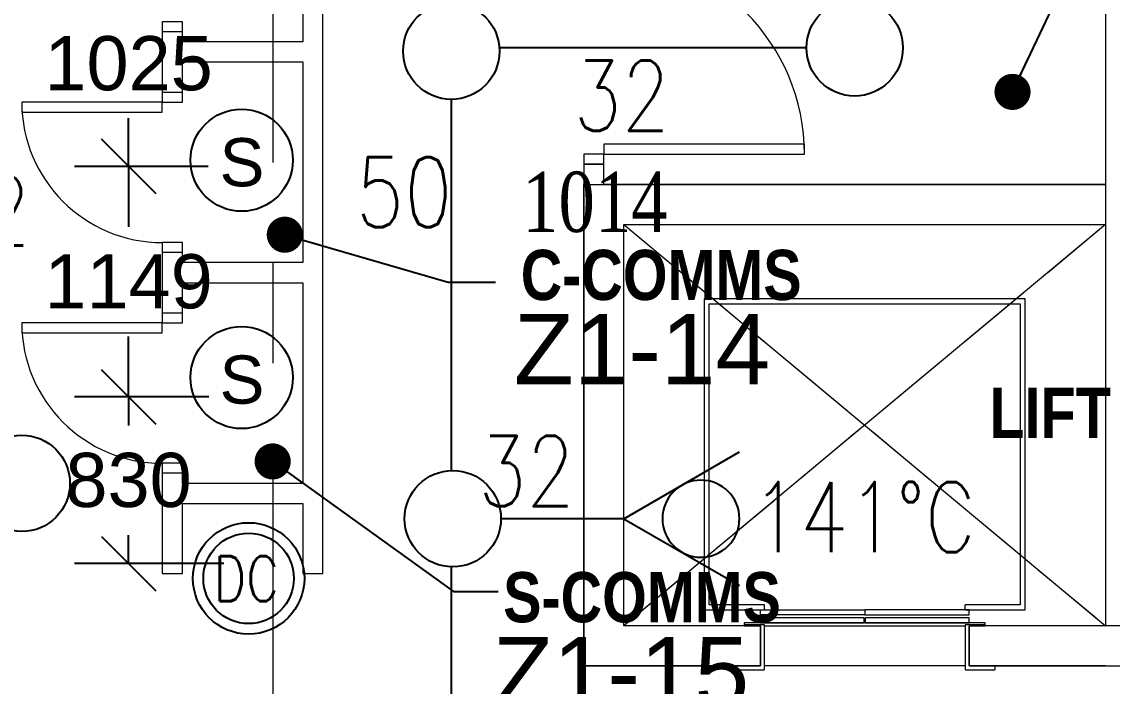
# Model space of a CAD drawing. Header units: millimetres. Extents: x -282761 to 137668, y -273845 to 94451.
# Drawn here: x 5571 to 11004, y -22135 to -18825 of the extents above; entities that cross this region are included whole.
import ezdxf

# ---------------------------------------------------------------- set-up
doc = ezdxf.new("R2010")
doc.units = ezdxf.units.MM
for name, pattern in [('BLK_2 - 1ST__2ND_STOREY_PLAN-archi clean_11 SEPT 2024$0$IDA - Grid Line', [3500, 2000, -500, 500, -500]), ('BLK_2 - 1ST__2ND_STOREY_PLAN-archi clean_11 SEPT 2024$0$IDA - Hidden 065', [537.5, 375, -162.5]), ('PHANTOM2', [1.25, 0.625, -0.125, 0.125, -0.125, 0.125, -0.125])]:
    doc.linetypes.add(name, pattern=pattern)
doc.layers.get('Defpoints').update_dxf_attribs({"color": 8})
for name, color, linetype in [('ADRESS', 42, 'Continuous'), ('M-_FIRESMOKE_E-', 1, 'Continuous'), ('M-_FIRESPRK_T-', 7, 'Continuous'), ('M-_SPRK----_E-', 1, 'PHANTOM2'), ('M-_SPRK-EXP_E-N', 1, 'Continuous'), ('M-_SPRKPIEX_E-', 1, 'Continuous'), ('M-FIRE----_E-', 12, 'Continuous'), ('ROOMNAME', 7, 'Continuous'), ('SITE DIM', 5, 'Continuous'), ('ZONENAME', 152, 'Continuous')]:
    doc.layers.add(name, color=color, linetype=linetype)
for name, color, linetype, lineweight in [('BLK_2 - 1ST__2ND_STOREY_PLAN-archi clean_11 SEPT 2024$0$0-1', 8, 'Continuous', 5), ('BLK_2 - 1ST__2ND_STOREY_PLAN-archi clean_11 SEPT 2024$0$1599_DB_A_BLK2_HQ_R21- LINKVIEW_BLK2_1ST STOREY Toilet JOH$0$A-_DOOR----_E', 8, 'Continuous', 9), ('BLK_2 - 1ST__2ND_STOREY_PLAN-archi clean_11 SEPT 2024$0$1599_DB_A_BLK2_HQ_R21- LINKVIEW_BLK2_1ST STOREY Toilet JOH$0$A-_DOOR----_E-1', 8, 'Continuous', 9), ('BLK_2 - 1ST__2ND_STOREY_PLAN-archi clean_11 SEPT 2024$0$1599_DB_A_BLK2_HQ_R21- LINKVIEW_BLK2_1ST STOREY Toilet JOH$0$A-_WALL----_H-2', 8, 'Continuous', 9), ('BLK_2 - 1ST__2ND_STOREY_PLAN-archi clean_11 SEPT 2024$0$1599_DB_A_BLK2_HQ_R21- LINKVIEW_BLK2_1ST STOREY Toilet JOH$0$S-_COLN----_E', 8, 'Continuous', 9), ('BLK_2 - 1ST__2ND_STOREY_PLAN-archi clean_11 SEPT 2024$0$_CATCHMENT_DRAIN', 8, 'Continuous', 0), ('BLK_2 - 1ST__2ND_STOREY_PLAN-archi clean_11 SEPT 2024$0$A-_DETA----_E-2', 8, 'BLK_2 - 1ST__2ND_STOREY_PLAN-archi clean_11 SEPT 2024$0$IDA - Hidden 065', 9), ('BLK_2 - 1ST__2ND_STOREY_PLAN-archi clean_11 SEPT 2024$0$A-_DOOR----_E', 8, 'Continuous', 9), ('BLK_2 - 1ST__2ND_STOREY_PLAN-archi clean_11 SEPT 2024$0$A-_DOOR----_E-1', 8, 'Continuous', 9), ('BLK_2 - 1ST__2ND_STOREY_PLAN-archi clean_11 SEPT 2024$0$A-_FLOR----_E', 8, 'Continuous', 9), ('BLK_2 - 1ST__2ND_STOREY_PLAN-archi clean_11 SEPT 2024$0$A-_WALL----_E', 8, 'Continuous', 9), ('BLK_2 - 1ST__2ND_STOREY_PLAN-archi clean_11 SEPT 2024$0$A-_WALLPRTN_E-1', 8, 'Continuous', 18), ('BLK_2 - 1ST__2ND_STOREY_PLAN-archi clean_11 SEPT 2024$0$S-_ANOTGRID_E-1', 8, 'BLK_2 - 1ST__2ND_STOREY_PLAN-archi clean_11 SEPT 2024$0$IDA - Grid Line', 9)]:
    doc.layers.add(name, color=color, linetype=linetype, lineweight=lineweight)
doc.styles.add('BLK_2 - 1ST__2ND_STOREY_PLAN_12  JUNE 2024$0$Arial Narrow_B_2', font='ARIALNB.TTF', dxfattribs={"height": 500})
doc.styles.add('BLK_2 - 1ST__2ND_STOREY_PLAN_12  JUNE 2024$0$Arial Narrow_B_3', font='ARIALNB.TTF', dxfattribs={"height": 300})
doc.styles.add('Simplex', font='SIMPLEX.shx', dxfattribs={"width": 0.8, "height": 2.5})
doc.styles.get("Standard").update_dxf_attribs({"font": 'arial.ttf'})
doc.styles.add('TIME', font='times.ttf', dxfattribs={"width": 0.8})
doc.styles.add('TW_Romans', font='romans.shx', dxfattribs={"width": 0.8})
doc.dimstyles.new('DIM 150', dxfattribs={"dimscale": 1500, "dimtxt": 0.18, "dimasz": 0.18, "dimexe": 0.18, "dimexo": 0.0625, "dimgap": 0.09, "dimtad": 0, "dimtih": 1, "dimtoh": 1, "dimdec": 0, "dimzin": 0, "dimdsep": 46, "dimtxsty": 'Standard', "dimblk": 'OBLIQUE', "dimcen": 0.09, "dimadec": 0, "dimazin": 0, "dimtfac": 1, "dimtdec": 0, "dimtofl": 0, "dimtmove": 0, "dimatfit": 3, "dimfxl": 1, "dimtolj": 1, "dimtzin": 0, "dimarcsym": 0})
doc.dimstyles.new('ROOM', dxfattribs={"dimscale": 1000, "dimtxt": 0.18, "dimasz": 0.18, "dimexe": 0.18, "dimexo": 0.0625, "dimgap": 0.09, "dimtad": 0, "dimtih": 1, "dimtoh": 1, "dimdec": 0, "dimzin": 0, "dimdsep": 46, "dimtxsty": 'Standard', "dimblk": 'OBLIQUE', "dimcen": 0.09, "dimadec": 0, "dimazin": 0, "dimtfac": 1, "dimtdec": 0, "dimtofl": 0, "dimtmove": 0, "dimatfit": 3, "dimldrblk": 'DOT', "dimfxl": 1, "dimtolj": 1, "dimtzin": 0, "dimarcsym": 0})

# ---------------------------------------------------------------- blocks, each defined once
blk = doc.blocks.new('_Oblique')
at = {"color": 0, "linetype": 'ByBlock', "lineweight": -2}
blk.add_line((-0.5, -0.5), (0.5, 0.5), dxfattribs=at)
blk = doc.blocks.new('*D43')
at = {"layer": 'Defpoints', "color": 0, "transparency": 16777216}
for p in [(6579.2, -18520.2), (6102.8, -19545.3), (6592.6, -19545.3)]:
    blk.add_point(p, dxfattribs=at)
at = {"layer": 'SITE DIM', "color": 0, "lineweight": -2, "transparency": 16777216}
for p, q in [((6485.4, -18520.2), (5832.8, -18520.2)), ((6102.8, -18520.2), (6102.8, -18759.9)), ((6102.8, -19545.3), (6102.8, -19305.6)), ((6498.9, -19545.3), (5832.8, -19545.3))]:
    blk.add_line(p, q, dxfattribs=at)
at = {"layer": 'SITE DIM', "color": 0, "lineweight": -2, "transparency": 16777216, "xscale": 270, "yscale": 270, "zscale": 270}
for p, rotation in [((6102.8, -18520.2), 90), ((6102.8, -19545.3), 270)]:
    blk.add_blockref('_Oblique', p, dxfattribs=dict(at, rotation=rotation))
at = {"layer": 'SITE DIM', "color": 0, "transparency": 16777216, "insert": (6102.8, -19032.8), "char_height": 270, "attachment_point": 5}
blk.add_mtext('\\A1;1025', dxfattribs=at)
blk = doc.blocks.new('*D44')
at = {"layer": 'Defpoints', "color": 0, "transparency": 16777216}
for p in [(6592.6, -19545.3), (6102.8, -20694.3), (6597.1, -20694.3)]:
    blk.add_point(p, dxfattribs=at)
at = {"layer": 'SITE DIM', "color": 0, "lineweight": -2, "transparency": 16777216}
for p, q in [((6498.9, -19545.3), (5832.8, -19545.3)), ((6102.8, -19545.3), (6102.8, -19846.9)), ((6102.8, -20694.3), (6102.8, -20392.6)), ((6503.4, -20694.3), (5832.8, -20694.3))]:
    blk.add_line(p, q, dxfattribs=at)
at = {"layer": 'SITE DIM', "color": 0, "lineweight": -2, "transparency": 16777216, "xscale": 270, "yscale": 270, "zscale": 270}
for p, rotation in [((6102.8, -19545.3), 90), ((6102.8, -20694.3), 270)]:
    blk.add_blockref('_Oblique', p, dxfattribs=dict(at, rotation=rotation))
at = {"layer": 'SITE DIM', "color": 0, "transparency": 16777216, "insert": (6102.8, -20119.8), "char_height": 270, "attachment_point": 5}
blk.add_mtext('\\A1;1149', dxfattribs=at)
blk = doc.blocks.new('*D45')
at = {"layer": 'Defpoints', "color": 0, "transparency": 16777216}
for p in [(6597.1, -20694.3), (6102.8, -21524.7), (6670.7, -21524.7)]:
    blk.add_point(p, dxfattribs=at)
at = {"layer": 'SITE DIM', "color": 0, "lineweight": -2, "transparency": 16777216}
for p, q in [((6503.4, -20694.3), (5832.8, -20694.3)), ((6102.8, -20694.3), (6102.8, -20836.5)), ((6102.8, -21524.7), (6102.8, -21382.4)), ((6577, -21524.7), (5832.8, -21524.7))]:
    blk.add_line(p, q, dxfattribs=at)
at = {"layer": 'SITE DIM', "color": 0, "lineweight": -2, "transparency": 16777216, "xscale": 270, "yscale": 270, "zscale": 270}
for p, rotation in [((6102.8, -20694.3), 90), ((6102.8, -21524.7), 270)]:
    blk.add_blockref('_Oblique', p, dxfattribs=dict(at, rotation=rotation))
at = {"layer": 'SITE DIM', "color": 0, "transparency": 16777216, "insert": (6102.8, -21109.5), "char_height": 270, "attachment_point": 5}
blk.add_mtext('\\A1;830', dxfattribs=at)
blk = doc.blocks.new('fire0101')
at = {"color": 0, "linetype": 'Continuous'}
blk.add_circle((0, 0), 100, dxfattribs=at)
blk = doc.blocks.new('FIRE0106')
at = {"layer": 'M-_SPRK-EXP_E-N'}
for q in [(150, 259.8), (150, -259.8)]:
    blk.add_line((-300, 0), q, dxfattribs=at)
blk.add_circle((0, 0), 150, dxfattribs=at)
blk = doc.blocks.new('SMOKE')
at = {"layer": 'M-_FIRESMOKE_E-'}
blk.add_circle((0, 0), 254.7, dxfattribs=at)
blk.add_text('S', height=240, dxfattribs=at).set_placement((-110, -130))
blk = doc.blocks.new('_Dot')
at = {"color": 0, "linetype": 'ByBlock', "lineweight": -2}
blk.add_line((-0.5, 0), (-1, 0), dxfattribs=at)
at = {"color": 0, "linetype": 'ByBlock', "const_width": 0.5}
blk.add_lwpolyline([(-0.25, 0, 1), (0.25, 0, 1)], format="xyb", close=True, dxfattribs=at)
blk = doc.blocks.new('Extinguisher')
at = {"layer": 'M-FIRE----_E-'}
for radius in [185.1, 150.3]:
    blk.add_circle((0, 0), radius, dxfattribs=at)
at = {"color": 7, "style": 'TW_Romans', "width": 0.8}
blk.add_text('DC', height=150, dxfattribs=at).set_placement((-116.1, -75.7))
blk = doc.blocks.new('BLK_2 - 1ST__2ND_STOREY_PLAN-archi clean_11 SEPT 2024$0$IDA - Elevator Door - 1000L X 2100H - 2HR-3619522-BLK 2 1ST STOREY PLAN')
at = {"layer": 'BLK_2 - 1ST__2ND_STOREY_PLAN-archi clean_11 SEPT 2024$0$A-_DOOR----_E'}
for p, q in [((800, 1730), (-800, 1730)), ((-800, 1730), (-800, 180)), ((-775, 205), (-775, 1705)), ((-775, 1705), (775, 1705)), ((775, 1705), (775, 205)), ((800, 180), (800, 1730)), ((-800, 180), (-500, 180)), ((-500, 205), (-775, 205)), ((-520, 155), (-520, 180)), ((-520, 180), (0, 180)), ((-500, 180), (-500, 205)), ((520, 180), (0, 180)), ((0, 180), (0, 155)), ((500, 180), (500, 205)), ((775, 205), (500, 205)), ((500, 180), (800, 180)), ((520, 155), (520, 180)), ((600, 115), (-600, 115)), ((-600, 115), (-600, 100)), ((0, 155), (-520, 155)), ((-2, 140), (-520, 140)), ((-520, 140), (-520, 115)), ((-520, 115), (-2, 115)), ((-2, 115), (-2, 140)), ((0, 155), (520, 155)), ((520, 140), (2, 140)), ((2, 140), (2, 115)), ((2, 115), (520, 115)), ((520, 115), (520, 140)), ((600, 100), (600, 115)), ((-500, 105), (-600, 105)), ((-600, 105), (-600, 100)), ((-600, 100), (-520, 100)), ((-600, 100), (-520, 100)), ((-520, 100), (-520, -100)), ((-500.5, 100), (500.5, 100)), ((-500, -115), (-500, 105)), ((600, 105), (500, 105)), ((500, 105), (500, -115)), ((520, -100), (520, 100)), ((520, 100), (600, 100)), ((520, 100), (600, 100)), ((600, 100), (600, 105)), ((-520, -100), (-650, -100)), ((-650, -100), (-650, -115)), ((650, -100), (520, -100)), ((650, -115), (650, -100)), ((-645, -120), (-505, -120)), ((505, -120), (645, -120))]:
    blk.add_line(p, q, dxfattribs=at)
for centre, start, end in [((-645, -115), 180, 270), ((-505, -115), 270, 360), ((505, -115), 180, 270), ((645, -115), 270, 360)]:
    blk.add_arc(centre, 5, start, end, dxfattribs=at)
blk = doc.blocks.new('BLK_2 - 1ST__2ND_STOREY_PLAN-archi clean_11 SEPT 2024$0$IDA - F - Single - Swing - 1100L X 2200H - B2-TD01-3240950-BLK 2 1ST STOREY PLAN')
at = {"layer": 'BLK_2 - 1ST__2ND_STOREY_PLAN-archi clean_11 SEPT 2024$0$A-_DOOR----_E'}
for p, q in [((500, 1050), (450, 1050)), ((450, 1050), (450, 50)), ((500, 50), (500, 1050)), ((-500, 50), (-550, 50)), ((-550, 50), (-550, -50)), ((-500, -50), (-500, 50)), ((450, 50), (500, 50)), ((550, 50), (500, 50)), ((500, 50), (500, -50)), ((550, -50), (550, 50)), ((-550, -50), (-500, -50)), ((500, -50), (550, -50))]:
    blk.add_line(p, q, dxfattribs=at)
blk.add_arc((500, 50), 1000, 90, 180, dxfattribs=at)
blk = doc.blocks.new('BLK_2 - 1ST__2ND_STOREY_PLAN-archi clean_11 SEPT 2024$0$1599_DB_A_BLK2_HQ_R21_rvt-1-BLK 2 1ST STOREY PLAN')
at = {"layer": 'BLK_2 - 1ST__2ND_STOREY_PLAN-archi clean_11 SEPT 2024$0$A-_DETA----_E-2'}
for p, q in [((-122736.4, -62562.4), (-120336.4, -64562.4)), ((-120336.4, -62562.4), (-122736.4, -64562.4))]:
    blk.add_line(p, q, dxfattribs=at)
at = {"layer": 'BLK_2 - 1ST__2ND_STOREY_PLAN-archi clean_11 SEPT 2024$0$A-_FLOR----_E'}
for p, q in [((-122936.4, -64762.4), (-122936.4, -62362.4)), ((-122936.4, -62362.4), (-120336.4, -62362.4)), ((-120336.4, -62362.4), (-120336.4, -64562.4)), ((-122056.4, -64762.4), (-122936.4, -64762.4)), ((-121036.4, -64762.4), (-122036.4, -64762.4)), ((-120336.4, -64762.4), (-121016.4, -64762.4))]:
    blk.add_line(p, q, dxfattribs=at)
at = {"layer": 'BLK_2 - 1ST__2ND_STOREY_PLAN-archi clean_11 SEPT 2024$0$A-_WALL----_E'}
for p, q in [((-122936.4, -62362.4), (-122886.4, -62362.4)), ((-122886.4, -62362.4), (-122836.4, -62362.4))]:
    blk.add_line(p, q, dxfattribs=at)
at = {"layer": 'BLK_2 - 1ST__2ND_STOREY_PLAN-archi clean_11 SEPT 2024$0$A-_WALLPRTN_E-1'}
for p, q in [((-120336.4, -60927.4), (-120336.4, -62362.4)), ((-122836.4, -62262.4), (-122936.4, -62262.4)), ((-122936.4, -62262.4), (-122936.4, -62362.4)), ((-122836.4, -62362.4), (-122836.4, -62262.4)), ((-122936.4, -62362.4), (-122936.4, -62562.4)), ((-120336.4, -62362.4), (-122836.4, -62362.4)), ((-122936.4, -62562.4), (-122936.4, -64562.4)), ((-122736.4, -62562.4), (-120336.4, -62562.4)), ((-122736.4, -64562.4), (-122736.4, -62562.4)), ((-120336.4, -62562.4), (-120336.4, -64562.4)), ((-122936.4, -64562.4), (-122936.4, -64762.4)), ((-122056.4, -64562.4), (-122736.4, -64562.4)), ((-122056.4, -64762.4), (-122056.4, -64562.4)), ((-120336.4, -64562.4), (-121016.4, -64562.4)), ((-121016.4, -64562.4), (-121016.4, -64762.4)), ((-122936.4, -64762.4), (-122056.4, -64762.4)), ((-121016.4, -64762.4), (-120136.4, -64762.4))]:
    blk.add_line(p, q, dxfattribs=at)
at = {"layer": 'BLK_2 - 1ST__2ND_STOREY_PLAN-archi clean_11 SEPT 2024$0$A-_DOOR----_E-1', "rotation": 270}
blk.add_blockref('BLK_2 - 1ST__2ND_STOREY_PLAN-archi clean_11 SEPT 2024$0$IDA - F - Single - Swing - 1100L X 2200H - B2-TD01-3240950-BLK 2 1ST STOREY PLAN', (-122886.4, -61712.4), dxfattribs=at)
at = {"layer": 'BLK_2 - 1ST__2ND_STOREY_PLAN-archi clean_11 SEPT 2024$0$A-_DOOR----_E-1'}
blk.add_blockref('BLK_2 - 1ST__2ND_STOREY_PLAN-archi clean_11 SEPT 2024$0$IDA - Elevator Door - 1000L X 2100H - 2HR-3619522-BLK 2 1ST STOREY PLAN', (-121536.4, -64662.4), dxfattribs=at)
blk = doc.blocks.new('BLK_2 - 1ST__2ND_STOREY_PLAN-archi clean_11 SEPT 2024$0$1599_DB_A_BLK2_HQ_R21- LINKVIEW_BLK2_1ST STOREY Toilet JOH$0$IDA - F - Single - Swing - 1100L X 2200H - B2-TD01-3240950-LINKVIEW_BLK2_1ST STOREY')
at = {"layer": 'BLK_2 - 1ST__2ND_STOREY_PLAN-archi clean_11 SEPT 2024$0$1599_DB_A_BLK2_HQ_R21- LINKVIEW_BLK2_1ST STOREY Toilet JOH$0$A-_DOOR----_E'}
for p, q in [((500, 1050), (450, 1050)), ((450, 1050), (450, 50)), ((500, 50), (500, 1050)), ((-500, 50), (-550, 50)), ((-500, -50), (-500, 50)), ((450, 50), (500, 50)), ((550, 50), (500, 50)), ((500, 50), (500, -50)), ((-550, -50), (-500, -50)), ((500, -50), (550, -50))]:
    blk.add_line(p, q, dxfattribs=at)
blk.add_arc((500, 50), 1000, 90, 180, dxfattribs=at)
blk = doc.blocks.new('BLK_2 - 1ST__2ND_STOREY_PLAN-archi clean_11 SEPT 2024$0$1599_DB_A_BLK2_HQ_R21- LINKVIEW_BLK2_1ST STOREY Toilet JOH$0$IDA - Elevator Door - 1000L X 2100H - 2HR-3619522-LINKVIEW_BLK2_1ST STOREY')
at = {"layer": 'BLK_2 - 1ST__2ND_STOREY_PLAN-archi clean_11 SEPT 2024$0$1599_DB_A_BLK2_HQ_R21- LINKVIEW_BLK2_1ST STOREY Toilet JOH$0$A-_DOOR----_E'}
for p, q in [((800, 1730), (-800, 1730)), ((-800, 1730), (-800, 180)), ((-775, 205), (-775, 1705)), ((-775, 1705), (775, 1705)), ((775, 1705), (775, 205)), ((800, 180), (800, 1730)), ((-800, 180), (-500, 180)), ((-500, 205), (-775, 205)), ((-520, 155), (-520, 180)), ((-520, 180), (0, 180)), ((-500, 180), (-500, 205)), ((520, 180), (0, 180)), ((0, 180), (0, 155)), ((500, 180), (500, 205)), ((775, 205), (500, 205)), ((500, 180), (800, 180)), ((520, 155), (520, 180)), ((-520, 115), (-600, 115)), ((-600, 115), (-600, 105)), ((0, 155), (-520, 155)), ((-2, 140), (-520, 140)), ((-520, 140), (-520, 115)), ((-520, 115), (-2, 115)), ((-2, 115), (-2, 140)), ((2, 115), (-2, 115)), ((0, 155), (520, 155)), ((520, 140), (2, 140)), ((2, 140), (2, 115)), ((2, 115), (520, 115)), ((520, 115), (520, 140)), ((600, 115), (520, 115)), ((600, 105), (600, 115)), ((-500, 105), (-600, 105)), ((-600, 105), (-600, 100)), ((-500.5, 100), (500.5, 100)), ((-500, -115), (-500, 105)), ((600, 105), (500, 105)), ((500, 105), (500, -115)), ((600, 100), (600, 105)), ((-650, -100), (-650, -115)), ((650, -115), (650, -100)), ((-645, -120), (-505, -120)), ((505, -120), (645, -120))]:
    blk.add_line(p, q, dxfattribs=at)
for centre, start, end in [((-645, -115), 180, 270), ((-505, -115), 270, 360), ((505, -115), 180, 270), ((645, -115), 270, 0)]:
    blk.add_arc(centre, 5, start, end, dxfattribs=at)
blk = doc.blocks.new('BLK_2 - 1ST__2ND_STOREY_PLAN-archi clean_11 SEPT 2024')
at = {"layer": 'BLK_2 - 1ST__2ND_STOREY_PLAN-archi clean_11 SEPT 2024$0$1599_DB_A_BLK2_HQ_R21- LINKVIEW_BLK2_1ST STOREY Toilet JOH$0$A-_WALL----_H-2'}
h = blk.add_hatch(dxfattribs=at)
h.set_pattern_fill('FP_2', color=256, style=0, pattern_type=2)
h.set_pattern_definition([(0, (-131307.08, -42727.71), (1016, 254), [83.82, -678.18, 83.82, -678.18, -4064]), (0, (-131307.08, -42727.71), (1016, 254), [-1524, 83.82, -1440.18, 83.82, -678.18, -1778]), (0, (-131307.08, -42727.71), (1016, 254), [-3810, 83.82, -424.18, 83.82, -1186.18]), (120, (-130926.08, -42600.71), (-727.9705, 752.8818), [83.82, -678.18, 83.82, -678.18, -4064]), (120, (-130926.08, -42600.71), (-727.9705, 752.8818), [-1524, 83.82, -1440.18, 83.82, -678.18, -1778]), (120, (-130926.08, -42600.71), (-727.9705, 752.8818), [-3810, 83.82, -424.18, 83.82, -1186.18]), (240, (-130799.08, -42092.71), (-288.0295, -1006.8818), [83.82, -678.18, 83.82, -678.18, -4064]), (240, (-130799.08, -42092.71), (-288.0295, -1006.8818), [-1524, 83.82, -1440.18, 83.82, -678.18, -1778]), (240, (-130799.08, -42092.71), (-288.0295, -1006.8818), [-3810, 83.82, -424.18, 83.82, -1186.18])])
h.paths.add_polyline_path([(-122836.4, -62362.4), (-122836.4, -62262.4), (-122936.4, -62262.4), (-122936.4, -62362.4), (-122886.4, -62362.4)], flags=0)
at = {"layer": 'BLK_2 - 1ST__2ND_STOREY_PLAN-archi clean_11 SEPT 2024$0$1599_DB_A_BLK2_HQ_R21- LINKVIEW_BLK2_1ST STOREY Toilet JOH$0$A-_DOOR----_E-1'}
for p, q in [((-125036.4, -61552.4), (-125036.4, -61602.4)), ((-124936.4, -61552.4), (-125036.4, -61552.4)), ((-124936.4, -61602.4), (-124936.4, -61552.4)), ((-125036.4, -61902.4), (-125036.4, -61952.4)), ((-124936.4, -61952.4), (-124936.4, -61902.4)), ((-125036.4, -61952.4), (-125736.4, -61952.4)), ((-125736.4, -61952.4), (-125736.4, -62002.4)), ((-125036.4, -62002.4), (-125036.4, -61952.4)), ((-125036.4, -61952.4), (-124936.4, -61952.4)), ((-125736.4, -62002.4), (-125036.4, -62002.4)), ((-125036.4, -62652.4), (-125036.4, -62702.4)), ((-124936.4, -62652.4), (-125036.4, -62652.4)), ((-124936.4, -62702.4), (-124936.4, -62652.4)), ((-125036.4, -63002.4), (-125036.4, -63052.4)), ((-124936.4, -63052.4), (-124936.4, -63002.4)), ((-125036.4, -63052.4), (-125736.4, -63052.4)), ((-125736.4, -63052.4), (-125736.4, -63102.4)), ((-125036.4, -63102.4), (-125036.4, -63052.4)), ((-125036.4, -63052.4), (-124936.4, -63052.4)), ((-125736.4, -63102.4), (-125036.4, -63102.4)), ((-125036.4, -63752.4), (-125036.4, -63802.4)), ((-124936.4, -63752.4), (-125036.4, -63752.4)), ((-124936.4, -63802.4), (-124936.4, -63752.4))]:
    blk.add_line(p, q, dxfattribs=at)
for centre in [(-125036.4, -61952.4), (-125036.4, -63052.4)]:
    blk.add_arc(centre, 700, 180, 270, dxfattribs=at)
at = {"layer": 'BLK_2 - 1ST__2ND_STOREY_PLAN-archi clean_11 SEPT 2024$0$1599_DB_A_BLK2_HQ_R21- LINKVIEW_BLK2_1ST STOREY Toilet JOH$0$S-_COLN----_E'}
for p, q in [((-120336.4, -57252.4), (-120336.4, -62362.4)), ((-124336.4, -60752.4), (-124336.4, -61652.4)), ((-124236.4, -64302.4), (-124236.4, -60752.4)), ((-125036.4, -61602.4), (-125036.4, -61902.4)), ((-124936.4, -61602.4), (-125036.4, -61602.4)), ((-124936.4, -61652.4), (-124936.4, -61602.4)), ((-124336.4, -61652.4), (-124936.4, -61652.4)), ((-124936.4, -61902.4), (-124936.4, -61752.4)), ((-124936.4, -61752.4), (-124336.4, -61752.4)), ((-124336.4, -61752.4), (-124336.4, -62752.4)), ((-125036.4, -61902.4), (-124936.4, -61902.4)), ((-122836.4, -62262.4), (-122936.4, -62262.4)), ((-122936.4, -62262.4), (-122936.4, -64762.4)), ((-122836.4, -62362.4), (-122836.4, -62262.4)), ((-122936.4, -62362.4), (-122836.4, -62362.4)), ((-120336.4, -62362.4), (-122836.4, -62362.4)), ((-120336.4, -62562.4), (-122736.4, -64562.4)), ((-122736.4, -62562.4), (-120336.4, -64562.4)), ((-122736.4, -64562.4), (-122736.4, -62562.4)), ((-122736.4, -62562.4), (-120336.4, -62562.4)), ((-120336.4, -62562.4), (-120336.4, -64562.4)), ((-125036.4, -62702.4), (-125036.4, -63002.4)), ((-124936.4, -62702.4), (-125036.4, -62702.4)), ((-124936.4, -62752.4), (-124936.4, -62702.4)), ((-124336.4, -62752.4), (-124936.4, -62752.4)), ((-124936.4, -63002.4), (-124936.4, -62852.4)), ((-124936.4, -62852.4), (-124336.4, -62852.4)), ((-124336.4, -62852.4), (-124336.4, -63852.4)), ((-125036.4, -63002.4), (-124936.4, -63002.4)), ((-124936.4, -63802.4), (-125036.4, -63802.4)), ((-125036.4, -63802.4), (-125036.4, -64302.4)), ((-124936.4, -63852.4), (-124936.4, -63802.4)), ((-124336.4, -63852.4), (-124936.4, -63852.4)), ((-124936.4, -64302.4), (-124936.4, -63952.4)), ((-124936.4, -63952.4), (-124336.4, -63952.4)), ((-124336.4, -63952.4), (-124336.4, -64302.4)), ((-125036.4, -64302.4), (-124936.4, -64302.4)), ((-124336.4, -64302.4), (-124236.4, -64302.4)), ((-122056.4, -64562.4), (-122736.4, -64562.4)), ((-122056.4, -64762.4), (-122056.4, -64562.4)), ((-121016.4, -64562.4), (-121016.4, -64762.4)), ((-120136.4, -64562.4), (-121016.4, -64562.4)), ((-122936.4, -64762.4), (-122056.4, -64762.4)), ((-121036.4, -64762.4), (-122036.4, -64762.4)), ((-121016.4, -64762.4), (-120136.4, -64762.4))]:
    blk.add_line(p, q, dxfattribs=at)
at = {"layer": 'BLK_2 - 1ST__2ND_STOREY_PLAN-archi clean_11 SEPT 2024$0$S-_ANOTGRID_E-1'}
blk.add_line((-124486.4, -28753), (-124486.4, -124071.4), dxfattribs=at)
at = {"layer": 'BLK_2 - 1ST__2ND_STOREY_PLAN-archi clean_11 SEPT 2024$0$0-1'}
blk.add_blockref('BLK_2 - 1ST__2ND_STOREY_PLAN-archi clean_11 SEPT 2024$0$1599_DB_A_BLK2_HQ_R21_rvt-1-BLK 2 1ST STOREY PLAN', (0, 0), dxfattribs=at)
at = {"layer": 'BLK_2 - 1ST__2ND_STOREY_PLAN-archi clean_11 SEPT 2024$0$1599_DB_A_BLK2_HQ_R21- LINKVIEW_BLK2_1ST STOREY Toilet JOH$0$S-_COLN----_E', "rotation": 270}
blk.add_blockref('BLK_2 - 1ST__2ND_STOREY_PLAN-archi clean_11 SEPT 2024$0$1599_DB_A_BLK2_HQ_R21- LINKVIEW_BLK2_1ST STOREY Toilet JOH$0$IDA - F - Single - Swing - 1100L X 2200H - B2-TD01-3240950-LINKVIEW_BLK2_1ST STOREY', (-122886.4, -61712.4), dxfattribs=at)
at = {"layer": 'BLK_2 - 1ST__2ND_STOREY_PLAN-archi clean_11 SEPT 2024$0$1599_DB_A_BLK2_HQ_R21- LINKVIEW_BLK2_1ST STOREY Toilet JOH$0$S-_COLN----_E'}
blk.add_blockref('BLK_2 - 1ST__2ND_STOREY_PLAN-archi clean_11 SEPT 2024$0$1599_DB_A_BLK2_HQ_R21- LINKVIEW_BLK2_1ST STOREY Toilet JOH$0$IDA - Elevator Door - 1000L X 2100H - 2HR-3619522-LINKVIEW_BLK2_1ST STOREY', (-121536.4, -64662.4), dxfattribs=at)

msp = doc.modelspace()

# ---------------------------------------------------------------- linework, layer by layer
at = {"layer": 'M-_SPRKPIEX_E-'}
for p, q in [((9480.7, -18954.7), (7950.3, -18954.7)), ((7710.9, -19211.2), (7710.9, -21060.8)), ((8570.7, -21300.7), (7958, -21300.7)), ((7710.9, -21540.6), (7710.9, -23462.7))]:
    msp.add_line(p, q, dxfattribs=at)

# ---------------------------------------------------------------- block references
at = {"layer": 'BLK_2 - 1ST__2ND_STOREY_PLAN-archi clean_11 SEPT 2024$0$_CATCHMENT_DRAIN'}
msp.add_blockref('BLK_2 - 1ST__2ND_STOREY_PLAN-archi clean_11 SEPT 2024', (131307.1, 42727.7), dxfattribs=at)
at = {"layer": 'M-_FIRESMOKE_E-'}
for p in [(6665.9, -19514.4), (6665.9, -20597.4)]:
    msp.add_blockref('SMOKE', p, dxfattribs=at)
at = {"layer": 'M-_SPRK----_E-', "xscale": -1.28, "yscale": 1.28, "zscale": 1.28, "rotation": 180}
msp.add_blockref('FIRE0106', (8954.7, -21300.7), dxfattribs=at)
at = {"layer": 'M-_SPRKPIEX_E-', "xscale": 2.4, "yscale": 2.4, "zscale": 2.4, "rotation": 258.865011862231}
for p in [(7710.9, -18971.2), (9720.7, -18954.7), (5570.7, -21124.7), (7718, -21300.7)]:
    msp.add_blockref('fire0101', p, dxfattribs=at)
at = {"layer": 'M-FIRE----_E-', "xscale": 1.5, "yscale": 1.5, "zscale": 1.5}
msp.add_blockref('Extinguisher', (6700.9, -21598.4), dxfattribs=at)

# ---------------------------------------------------------------- texts
at = {"layer": 'ADRESS', "insert": (8063.7, -19571.9), "char_height": 300, "width": 1194.075, "attachment_point": 1, "style": 'TIME'}
msp.add_mtext('1014', dxfattribs=at)
at = {"layer": 'M-_FIRESPRK_T-', "style": 'Simplex', "width": 0.8}
for s, p in [('32', (8319.4, -19367.9)), ('50', (7235.7, -19848.5)), ('32', (5133.7, -19940)), ('32', (7845.2, -21238.5)), ('141%%DC', (9207.6, -21468.2))]:
    msp.add_text(s, height=350, dxfattribs=at).set_placement(p)
at = {"layer": 'ROOMNAME', "char_height": 250, "attachment_point": 1}
for s, insert, width, style in [('C-COMMS', (8056.8, -19961.1), 945.105, 'BLK_2 - 1ST__2ND_STOREY_PLAN_12  JUNE 2024$0$Arial Narrow_B_3'), ('LIFT', (10392.4, -20648.5), 1523.206, 'BLK_2 - 1ST__2ND_STOREY_PLAN_12  JUNE 2024$0$Arial Narrow_B_2'), ('S-COMMS', (7969.2, -21566.9), 945.105, 'BLK_2 - 1ST__2ND_STOREY_PLAN_12  JUNE 2024$0$Arial Narrow_B_3')]:
    msp.add_mtext(s, dxfattribs=dict(at, insert=insert, width=width, style=style))
at = {"layer": 'ZONENAME', "char_height": 350, "width": 1018.47, "attachment_point": 1}
for s, insert in [('\\pi-112.7;Z1-14', (8135, -20280.6)), ('\\pi-114.72;Z1-15', (8032.7, -21890))]:
    msp.add_mtext(s, dxfattribs=dict(at, insert=insert))

# ---------------------------------------------------------------- dimensions: what is measured, and where the dimension line sits
at = {"layer": 'SITE DIM'}
dim = msp.add_linear_dim(base=(6102.8, -19545.3), p1=(6579.2, -18520.2), p2=(6592.6, -19545.3), angle=90, dimstyle='DIM 150', dxfattribs=at)
dim.commit()
dim.dimension.update_dxf_attribs({"geometry": '*D43', "text_midpoint": (6102.8, -19032.8)})
for base, p1, p2, picture, middle in [((6102.8, -20694.3), (6592.6, -19545.3), (6597.1, -20694.3), '*D44', (6102.8, -20119.8)), ((6102.8, -21524.7), (6597.1, -20694.3), (6670.7, -21524.7), '*D45', (6102.8, -21109.5))]:
    dim = msp.add_linear_dim(base=base, p1=p1, p2=p2, angle=90, dimstyle='DIM 150', override={"dimtmove": 1}, dxfattribs=at)
    dim.commit()
    dim.dimension.update_dxf_attribs({"geometry": picture, "text_midpoint": middle})

# ---------------------------------------------------------------- leaders
at = {"layer": 'ROOMNAME'}
for points in [[(10507.3, -19174), (11411.8, -17262.2), (11656.9, -17262.2)], [(6881.2, -19885.6), (7695.8, -20122.2), (7931.3, -20122.2)], [(6820.7, -21015.5), (7722.1, -21664.4), (7943.5, -21664.2)]]:
    msp.add_leader(points, dimstyle='ROOM', override={"dimgap": 0.09, "dimtad": 0}, dxfattribs=at)

doc.saveas('drawing.dxf')
